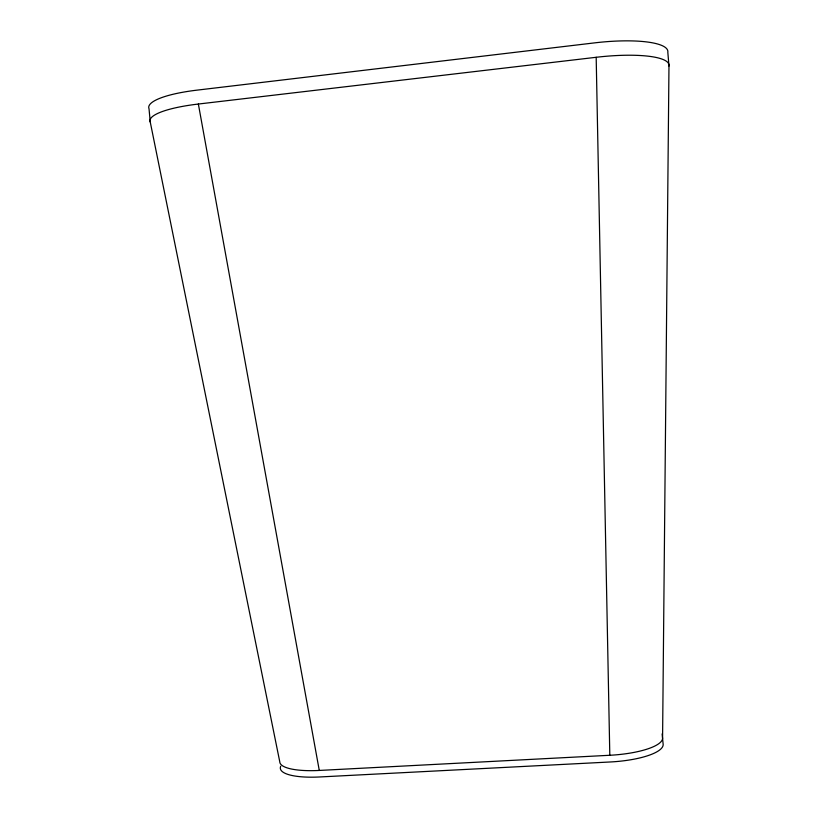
<?xml version="1.0" encoding="UTF-8"?>
<svg xmlns="http://www.w3.org/2000/svg" width="818" height="818" viewBox="0 0 818 818"><rect width="100%" height="100%" fill="white"/><g stroke="black" fill="none" stroke-linecap="round" stroke-linejoin="round"><path stroke-width="1.23" d="M668.971 66.033L662.58 737.652A52.301 14.213 -3.4 0 1 609.809 755.27L319.276 770.444A51.074 13.446 -6.9 0 1 279.766 761.773L150.256 122.066L149.029 108.784A69.51 15.685 -2.8 0 1 197.097 90.133L594.952 42.833A71.728 16.933 -6.8 0 1 667.825 52.26L668.971 66.033A71.708 16.196 -6.8 0 0 596.179 57.291L198.365 104.039A69.489 15 -2.9 0 0 150.256 122.066M198.365 104.039L319.276 770.444M662.13 733.879L663.132 744.124A52.301 14.458 -3.4 0 1 610.381 761.967L319.869 776.957A51.064 13.681 -7 0 1 280.738 766.221M596.179 57.291L609.809 755.27"/></g></svg>
